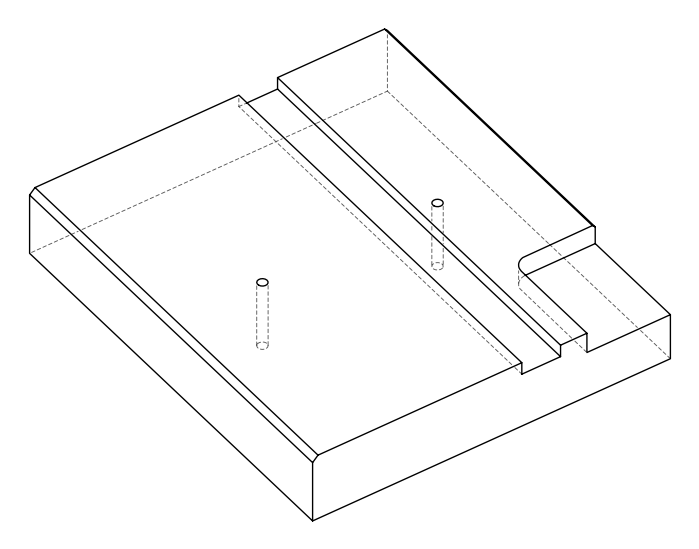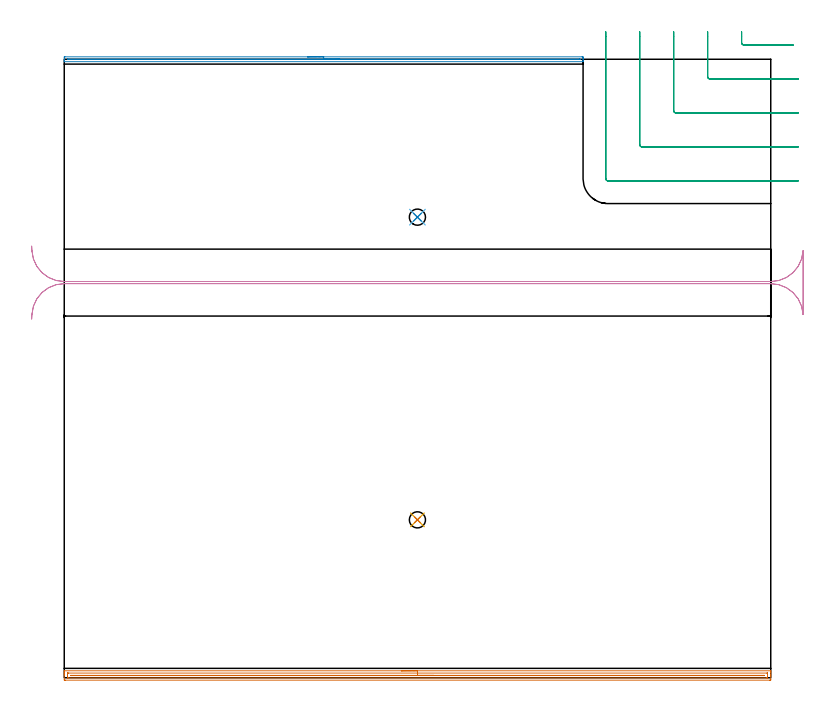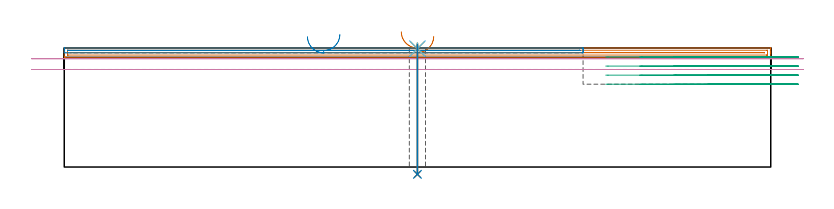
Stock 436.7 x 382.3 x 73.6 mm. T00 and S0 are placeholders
(PLAN: 8 operations, 4 tool changes, 26.3 min)
(1 AREA_MILL | FG_CHAMFER_SURFACE | UGT0205_001 | 10.63 min | 7344 mm3)
(2 AREA_MILL_1 | FG_CHAMFER_SURFACE_1 | UGT0205_001 | 5.27 min | 1456 mm3)
(3 MILL_CORNER_NOTCH_RECTANGULAR | CORNER_NOTCH_RECTANGULAR | UGT0201_006 | Follow Part, ap 7, ae 75% | 5.56 min | 230650 mm3)
(4 MILL_RECTANGULAR_SLOT | SLOT_RECTANGULAR | UGT0201_019 | Follow Part, ap 10, ae 75% | 4.19 min | 239910 mm3)
(5 SPOT_DRILL | STEP1HOLE | NXT0321_9005460120000 | 0.03 min | 11 mm3)
(6 SPOT_DRILL_1 | STEP1HOLE_1 | NXT0321_9005460120000 | 0.03 min | 11 mm3)
(7 DRILL_THROUGH_HOLE_INTO_CENTER | STEP1HOLE | UGT0301_032 | 0.32 min | 5722 mm3)
(8 DRILL_THROUGH_HOLE_INTO_CENTER_1 | STEP1HOLE_1 | UGT0301_032 | 0.32 min | 5778 mm3)
(TOOL UGT0205_001 | Chamfer Mill 20 x 3 x 45 deg. | D20 FL50 Z2)
(TOOL UGT0201_006 | End Mill 28 mm | D28 FL25 Z2)
(TOOL UGT0201_019 | End mill 40 mm | D40 FL63 Z6)
(TOOL NXT0321_9005460120000 | NC Spot Drill, 142deg, 12mm, Carbide, Uncoated | D12 PA142 FL30 Z2)
(TOOL UGT0301_032 | Twist Drill 10 mm | D10 PA118 FL87 Z2)
(OP 1 AREA_MILL)
G17 G21 G94 G90
T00 M6
G54
G17 G0 G90 X208.35 Y4.3 S1061 M3
G43 Z83.6 H0
G94 G1 X208.388 Z82.728 F250.
X208.502 Z81.863
X208.691 Z81.012
X208.953 Z80.18
X209.287 Z79.374
X209.69 Z78.6
X210.159 Z77.864
X210.69 Z77.172
X211.279 Z76.529
X211.922 Z75.939
X212.614 Z75.408
X213.35 Z74.94
X214.124 Z74.537
X214.93 Z74.203
X215.762 Z73.941
X216.614 Z73.752
X217.478 Z73.638
X218.35 Z73.6
X436.518
X436.69 Y4.297 Z73.588
X436.698 Y4.183 Z73.475
X436.7 Y4.064 Z73.363
Y3.848 Z73.147
Y3.14 Z72.434
Y1.916 Z71.213
Y1.4 Z70.694
Y0.788 Z70.083
Y-0.952 Z68.345
X436.697 Y-1.21 Z68.087
X436.69 Y-1.494 Z67.803
X436.368 Y-1.498 Z67.8
X436.071 Y-1.5
X0.629
X0.333 Y-1.498
X0.01 Y-1.494 Z67.803
X0. Y-1.21 Z68.087
Y1.4 Z70.694
Y1.916 Z71.213
Y2.27 Z71.566
Y2.786 Z72.082
Y3.14 Z72.434
Y3.848 Z73.147
Y4.064 Z73.363
X0.002 Y4.183 Z73.475
X0.01 Y4.297 Z73.588
X0.182 Y4.3 Z73.6
X218.35
Y2.886 Z72.186
X434.283 Y2.885 Z72.185
X434.546 Y2.884 Z72.184
X434.646 Y2.881 Z72.181
X434.689 Y2.879 Z72.179
X434.691 Y2.855 Z72.155
X434.698 Y2.736 Z72.036
X434.7 Y2.27 Z71.57
Y1.864 Z71.164
Y0.53 Z69.83
X434.699 Y0.125 Z69.425
X434.696 Y-0.011 Z69.289
X434.692 Y-0.06 Z69.24
X434.689 Y-0.08 Z69.22
X434.677 Y-0.081 Z69.219
X434.599 Y-0.083 Z69.217
X434.283 Y-0.085 Z69.215
X434.022 Y-0.086 Z69.214
X2.417 Y-0.085 Z69.215
X2.154 Y-0.084 Z69.216
X2.054 Y-0.081 Z69.219
X2.011 Y-0.079 Z69.221
X2.009 Y-0.056 Z69.244
X2.002 Y0.064 Z69.364
X2.001 Y0.53 Z69.83
X2. Y0.936 Z70.236
Y2.27 Z71.57
X2.001 Y2.675 Z71.975
X2.004 Y2.811 Z72.111
X2.008 Y2.86 Z72.16
X2.011 Y2.879 Z72.179
X2.023 Y2.881 Z72.181
X2.101 Y2.883 Z72.183
X2.417 Y2.885 Z72.185
X2.678 Y2.886 Z72.186
X218.35
Y1.471 Z70.771
X432.421
X432.495 Y1.47 Z70.77
X432.568 Y1.467 Z70.767
X432.69 Y1.46 Z70.76
X432.692 Y1.4 Z70.7
X432.69 Y1.352 Z70.652
X432.683 Y1.335 Z70.635
X432.641 Y1.332 Z70.632
X432.567 Y1.329 Z70.629
X4.279
X4.205 Y1.33 Z70.63
X4.132 Y1.333 Z70.633
X4.01 Y1.34 Z70.64
X4.008 Y1.4 Z70.7
X4.01 Y1.448 Z70.748
X4.017 Y1.465 Z70.765
X4.059 Y1.468 Z70.768
X4.133 Y1.471 Z70.771
X218.35
X219.222 Z70.81
X220.087 Z70.923
X220.938 Z71.112
X221.77 Z71.375
X222.576 Z71.708
X223.35 Z72.111
X224.086 Z72.58
X224.778 Z73.111
X225.421 Z73.7
X226.01 Z74.344
X226.542 Z75.036
X227.01 Z75.771
X227.413 Z76.545
X227.747 Z77.351
X228.009 Z78.183
X228.198 Z79.035
X228.312 Z79.9
X228.35 Z80.771
G0 Z83.6
M5
M2
(OP 2 AREA_MILL_1)
G17 G21 G94 G90
T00 M6
G54
G17 G0 G90 X150.35 Y383.8 S1061 M3
G43 Z83.6 H0
Z80.6
G94 G1 X150.388 Z79.728 F250.
X150.502 Z78.864
X150.691 Z78.012
X150.953 Z77.18
X151.287 Z76.374
X151.69 Z75.6
X152.158 Z74.864
X152.69 Z74.172
X153.279 Z73.529
X153.922 Z72.94
X154.614 Z72.409
X155.35 Z71.94
X156.124 Z71.537
X156.93 Z71.203
X157.762 Z70.941
X158.614 Z70.752
X159.478 Z70.638
X160.35 Z70.6
X320.095
X320.238 Y383.799 Z70.601
X320.698 Y383.791 Z70.605
X320.7 Y383.51 Z70.887
Y383.193 Z71.204
Y382.618 Z71.778
Y382.3 Z72.095
Y381.664 Z72.735
Y381.232 Z73.167
X320.693 Y380.855 Z73.537
X320.689 Y380.803 Z73.588
X320.541 Y380.8 Z73.6
X0.159
X0.01 Y380.803 Z73.588
X0.007 Y380.855 Z73.537
X0. Y381.233 Z73.167
Y381.664 Z72.735
Y382.3 Z72.095
Y383.51 Z70.887
X0.002 Y383.791 Z70.605
X0.463 Y383.8 Z70.6
X160.35
Y382.386 Z72.014
X318.396 Y382.385 Z72.015
X318.567 Y382.382 Z72.018
X318.675 Y382.379 Z72.021
X318.69 Y382.354 Z72.046
X318.696 Y382.3 Z72.1
X318.697 Y382.251 Z72.149
X318.695 Y382.228 Z72.172
X318.692 Y382.222 Z72.178
X318.653 Y382.219 Z72.181
X318.482 Y382.215 Z72.185
X318.396 Y382.214 Z72.186
X2.304 Y382.215 Z72.185
X2.133 Y382.218 Z72.182
X2.025 Y382.221 Z72.179
X2.01 Y382.246 Z72.154
X2.004 Y382.3 Z72.1
X2.003 Y382.349 Z72.051
X2.005 Y382.372 Z72.028
X2.008 Y382.378 Z72.022
X2.047 Y382.381 Z72.019
X2.218 Y382.385 Z72.015
X2.304 Y382.386 Z72.014
X160.35
X161.222 Z72.052
X162.086 Z72.166
X162.938 Z72.355
X163.77 Z72.617
X164.576 Z72.951
X165.35 Z73.354
X166.086 Z73.823
X166.778 Z74.354
X167.421 Z74.943
X168.01 Z75.586
X168.542 Z76.279
X169.01 Z77.014
X169.413 Z77.788
X169.747 Z78.594
X170.009 Z79.426
X170.198 Z80.278
X170.312 Z81.143
X170.35 Z82.014
G0 Z83.6
M5
M2
(OP 3 MILL_CORNER_NOTCH_RECTANGULAR)
G17 G21 G94 G90
T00 M6
G54
G17 G0 G90 X418.7 Y399.3 S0 M3
G43 Z83.6 H0
Z68.
G94 G1 Y396.3 F250.
Y392.492 F500.
G3 X420.092 Y391.1 R1.4
G1 X447.588
X450.588 F250.
G0 Z83.6
X397.7 Y399.3
Z68.
G1 Y396.3
Y371.493 F500.
G3 X399.093 Y370.1 R1.4
G1 X450.7
X453.7 F250.
G0 Z83.6
X376.7 Y399.3
Z68.
G1 Y396.3
Y350.493 F500.
G3 X378.093 Y349.1 R1.4
G1 X450.7
X453.7 F250.
G0 Z83.6
X355.7 Y399.3
Z68.
G1 Y396.3
Y329.494 F500.
G3 X357.094 Y328.1 R1.4
G1 X450.7
X453.7 F250.
G0 Z83.6
X334.7 Y399.3
Z68.
G1 Y396.3
Y308.494 F500.
G3 X336.094 Y307.1 R1.4
G1 X450.7
X453.7 F250.
G0 Z83.6
X418.7 Y399.3
Z62.4
G1 Y396.3
Y392.492 F500.
G3 X420.092 Y391.1 R1.4
G1 X447.588
X450.588 F250.
G0 Z83.6
X397.7 Y399.3
Z62.4
G1 Y396.3
Y371.493 F500.
G3 X399.093 Y370.1 R1.4
G1 X450.7
X453.7 F250.
G0 Z83.6
X376.7 Y399.3
Z62.4
G1 Y396.3
Y350.493 F500.
G3 X378.093 Y349.1 R1.4
G1 X450.7
X453.7 F250.
G0 Z83.6
X355.7 Y399.3
Z62.4
G1 Y396.3
Y329.494 F500.
G3 X357.094 Y328.1 R1.4
G1 X450.7
X453.7 F250.
G0 Z83.6
X334.7 Y399.3
Z62.4
G1 Y396.3
Y308.494 F500.
G3 X336.094 Y307.1 R1.4
G1 X450.7
X453.7 F250.
G0 Z83.6
X418.7 Y399.3
Z56.8
G1 Y396.3
Y392.492 F500.
G3 X420.092 Y391.1 R1.4
G1 X447.588
X450.588 F250.
G0 Z83.6
X397.7 Y399.3
Z56.8
G1 Y396.3
Y371.493 F500.
G3 X399.093 Y370.1 R1.4
G1 X450.7
X453.7 F250.
G0 Z83.6
X376.7 Y399.3
Z56.8
G1 Y396.3
Y350.493 F500.
G3 X378.093 Y349.1 R1.4
G1 X450.7
X453.7 F250.
G0 Z83.6
X355.7 Y399.3
Z56.8
G1 Y396.3
Y329.494 F500.
G3 X357.094 Y328.1 R1.4
G1 X450.7
X453.7 F250.
G0 Z83.6
X334.7 Y399.3
Z56.8
G1 Y396.3
Y308.494 F500.
G3 X336.094 Y307.1 R1.4
G1 X450.7
X453.7 F250.
G0 Z83.6
X418.7 Y399.3
Z51.2
G1 Y396.3
Y392.492 F500.
G3 X420.092 Y391.1 R1.4
G1 X447.588
X450.588 F250.
G0 Z83.6
X397.7 Y399.3
Z51.2
G1 Y396.3
Y371.493 F500.
G3 X399.093 Y370.1 R1.4
G1 X450.7
X453.7 F250.
G0 Z83.6
X376.7 Y399.3
Z51.2
G1 Y396.3
Y350.493 F500.
G3 X378.093 Y349.1 R1.4
G1 X450.7
X453.7 F250.
G0 Z83.6
X355.7 Y399.3
Z51.2
G1 Y396.3
Y329.494 F500.
G3 X357.094 Y328.1 R1.4
G1 X450.7
X453.7 F250.
G0 Z83.6
X334.7 Y399.3
Z51.2
G1 Y396.3
Y308.494 F500.
G3 X336.094 Y307.1 R1.4
G1 X450.7
X453.7 F250.
G0 Z83.6
M5
M2
(OP 4 MILL_RECTANGULAR_SLOT)
G17 G21 G94 G90
T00 M6
G54
G17 G0 G90 X-20.134 Y221.7 S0 M3
G43 Z83.6 H0
Z66.95
G94 G1 X-19.97 Y224.695 F250.
G2 X0. Y243.6 R20. F500.
G1 X436.7
G2 X456.67 Y224.695 R20.
G1 X456.7
Y263.805
X456.67
G2 X436.7 Y244.9 R20.
G1 X0.
G2 X-19.97 Y263.805 R20.
G1 X-20.134 Y266.8 F250.
G0 Y221.7 Z60.3
G1 X-19.97 Y224.695
G2 X0. Y243.6 R20. F500.
G1 X436.7
G2 X456.67 Y224.695 R20.
G1 X456.7
Y263.805
X456.67
G2 X436.7 Y244.9 R20.
G1 X0.
G2 X-19.97 Y263.805 R20.
G1 X-20.134 Y266.8 F250.
G0 Z83.6
M5
M2
(OP 5 SPOT_DRILL)
G17 G21 G94 G90
T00 M6
G54
G17 G0 G90 X218.3 Y97.6 S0 M3
G43 Z83.6 H0
G94 G81 G98 Z73.17 F250. R76.6
G80
M5
M2
(OP 6 SPOT_DRILL_1)
G17 G21 G94 G90
T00 M6
G54
G17 G0 G90 X218.3 Y284.7 S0 M3
G43 Z83.6 H0
G94 G81 G98 Z73.17 F250. R76.6
G80
M5
M2
(OP 7 DRILL_THROUGH_HOLE_INTO_CENTER)
G17 G21 G94 G90
T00 M6
G54
G17 G0 G90 X218.3 Y97.6 S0 M3
G43 Z83.6 H0
G94 G73 G98 Z-4.504 F250. Q9.763 R75.6
G80
M5
M2
(OP 8 DRILL_THROUGH_HOLE_INTO_CENTER_1)
G17 G21 G94 G90
T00 M6
G54
G17 G0 G90 X218.3 Y284.7 S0 M3
G43 Z83.6 H0
G94 G73 G98 Z-4.504 F250. Q9.763 R75.6
G80
M5
M2
